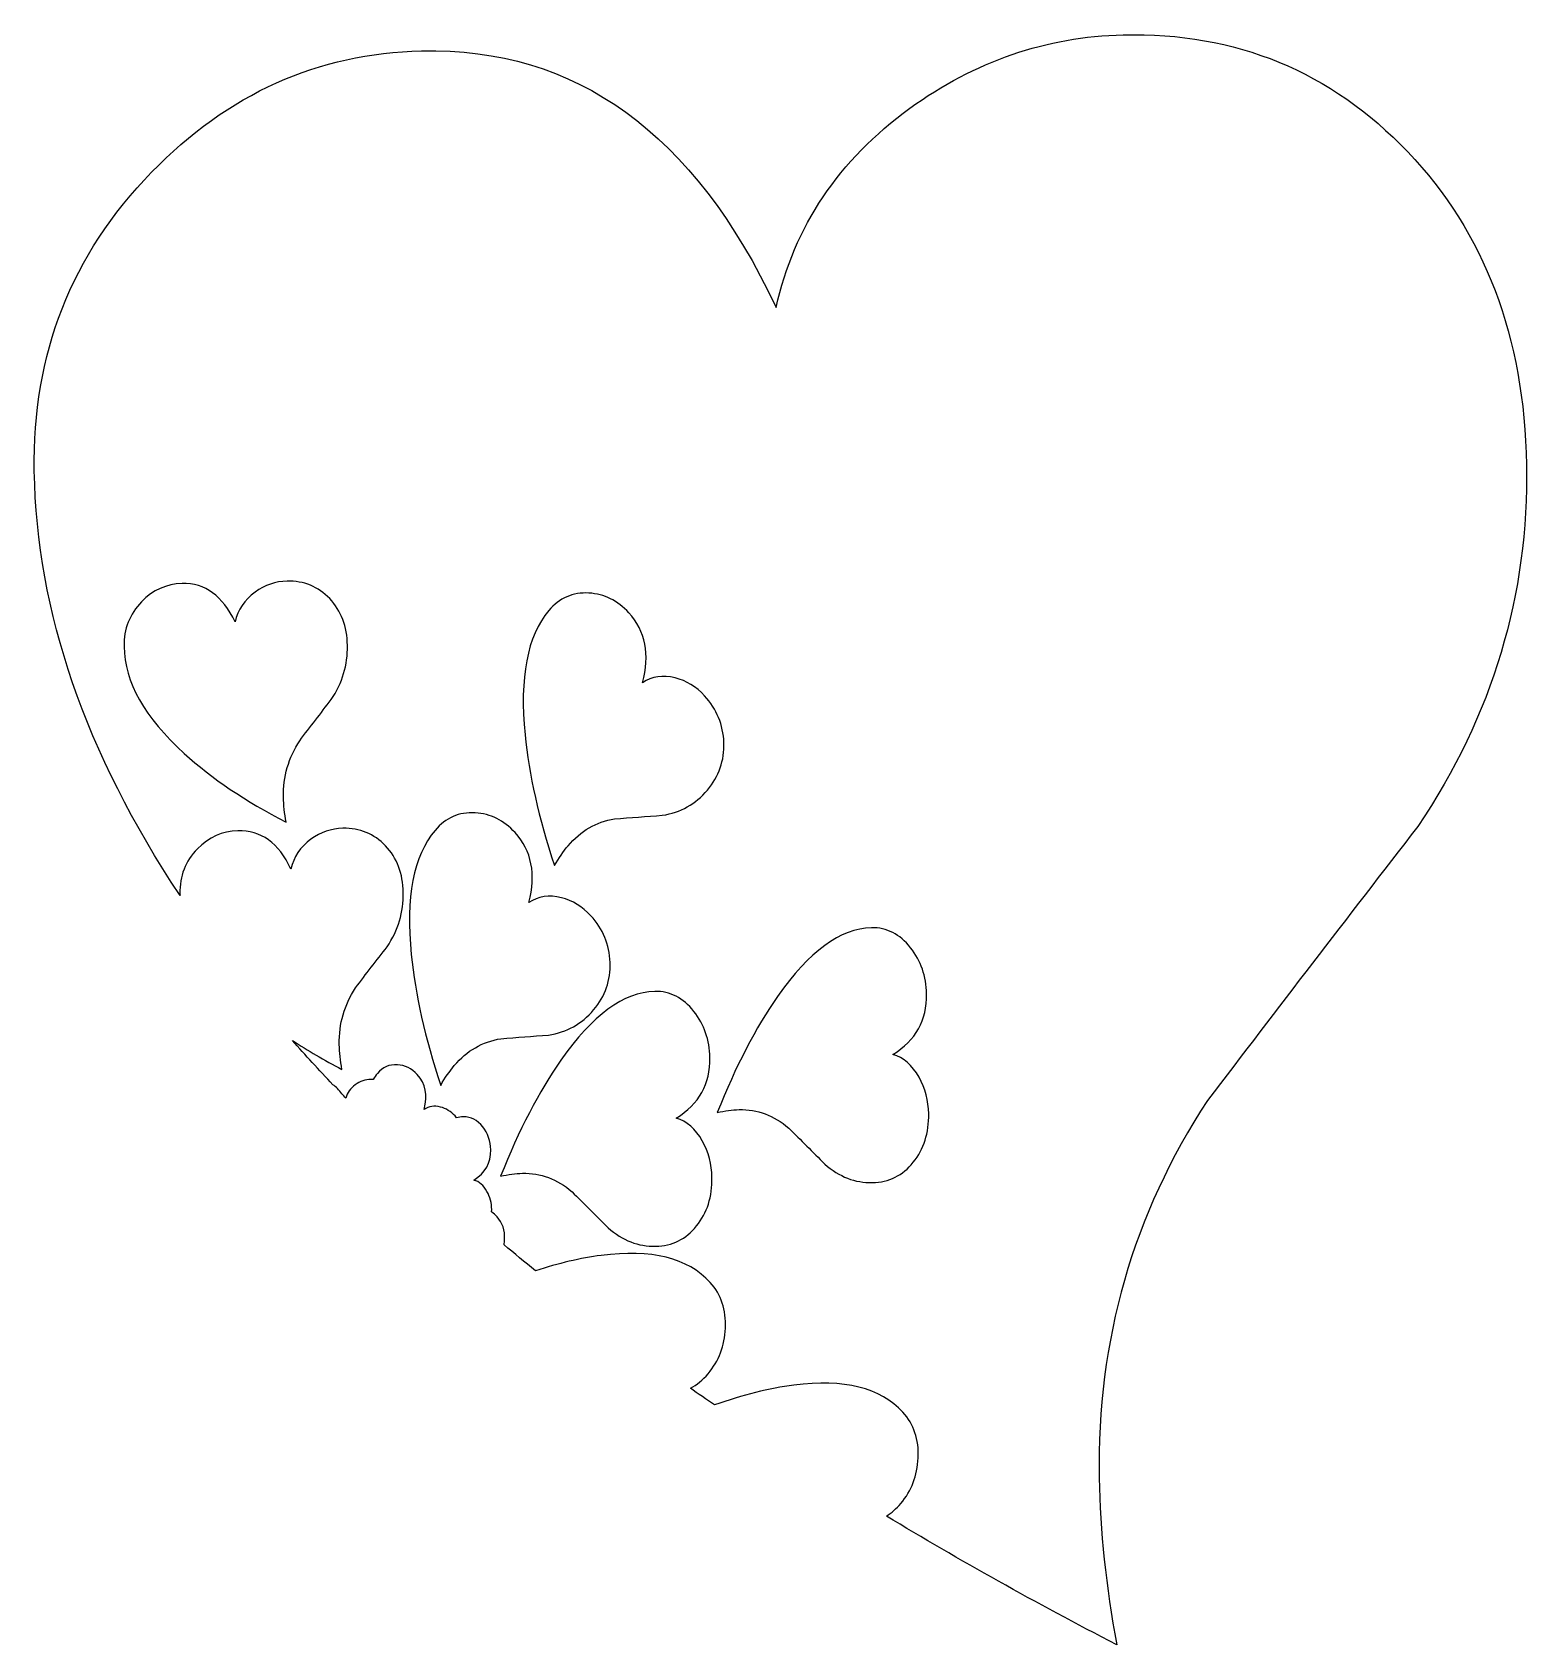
# Model space of a CAD drawing. Header units: centimetres. Extents: x -5.71 to 1.94, y -0.4 to 7.84.
import ezdxf

# ---------------------------------------------------------------- set-up
doc = ezdxf.new("R2010")
doc.units = ezdxf.units.CM
doc.header["$MEASUREMENT"] = 0
doc.layers.add('Layer 1', color=7, linetype='Continuous')

msp = doc.modelspace()

# ---------------------------------------------------------------- linework, layer by layer
at = {"layer": 'Layer 1', "color": 242}
for points, knots in [([(-0.16248, -0.40263), (-0.21746, -0.10556), (-0.24746, 0.179), (-0.25223, 0.451), (-0.25223, 0.451), (-0.26453, 1.15342), (-0.08004, 1.79649), (0.30165, 2.37944), (0.30165, 2.37944), (0.65855, 2.84841), (1.01724, 3.31575), (1.37755, 3.78107), (1.37755, 3.78107), (1.75921, 4.34902), (1.94429, 4.96542), (1.93267, 5.63011), (1.93267, 5.63011), (1.92124, 6.28342), (1.71878, 6.8165), (1.32548, 7.22875), (1.32548, 7.22875), (0.93234, 7.64108), (0.44738, 7.84073), (-0.12893, 7.82763), (-0.12893, 7.82763), (-0.52321, 7.81861), (-0.88723, 7.69322), (-1.22097, 7.45179), (-1.22097, 7.45179), (-1.58414, 7.18668), (-1.81186, 6.84756), (-1.90402, 6.43415), (-1.90402, 6.43415), (-2.32399, 7.32654), (-2.92817, 7.76376), (-3.7166, 7.74585), (-3.7166, 7.74585), (-4.24659, 7.73378), (-4.70688, 7.52675), (-5.09743, 7.12493), (-5.09743, 7.12493), (-5.50759, 6.70379), (-5.70761, 6.19479), (-5.69708, 5.59799), (-5.69708, 5.59799), (-5.68446, 4.87793), (-5.43602, 4.15456), (-4.95191, 3.42785), (-4.95191, 3.42785), (-4.95191, 3.42785), (-4.95281, 3.4374), (-4.95281, 3.4374), (-4.95281, 3.4374), (-4.95442, 3.52675), (-4.92442, 3.60314), (-4.86304, 3.66616), (-4.86304, 3.66616), (-4.80467, 3.72633), (-4.73559, 3.7572), (-4.65624, 3.75903), (-4.65624, 3.75903), (-4.53826, 3.76176), (-4.44777, 3.69635), (-4.38488, 3.56263), (-4.38488, 3.56263), (-4.3711, 3.62441), (-4.33704, 3.67532), (-4.28262, 3.71492), (-4.28262, 3.71492), (-4.23251, 3.75117), (-4.17808, 3.76987), (-4.11913, 3.77122), (-4.11913, 3.77122), (-4.0328, 3.77318), (-3.96022, 3.74325), (-3.90132, 3.68166), (-3.90132, 3.68166), (-3.84248, 3.61972), (-3.81213, 3.54008), (-3.81036, 3.44232), (-3.81036, 3.44232), (-3.80864, 3.34281), (-3.83634, 3.25029), (-3.89355, 3.16533), (-3.89355, 3.16533), (-3.94753, 3.0958), (-4.00124, 3.02571), (-4.05465, 2.95544), (-4.05465, 2.95544), (-4.11188, 2.86813), (-4.13942, 2.77192), (-4.13765, 2.66659), (-4.13765, 2.66659), (-4.13688, 2.62608), (-4.13241, 2.5834), (-4.12416, 2.53885), (-4.12416, 2.53885), (-4.21536, 2.58613), (-4.29902, 2.6354), (-4.37737, 2.68667), (-4.37737, 2.68667), (-4.31085, 2.61129), (-4.24172, 2.53594), (-4.1702, 2.46056), (-4.1702, 2.46056), (-4.15329, 2.44971), (-4.1385, 2.43344), (-4.12522, 2.41328), (-4.12522, 2.41328), (-4.11837, 2.40622), (-4.11151, 2.39918), (-4.10469, 2.39198), (-4.10469, 2.39198), (-4.09673, 2.41897), (-4.08096, 2.44143), (-4.05651, 2.45948), (-4.05651, 2.45948), (-4.03145, 2.47742), (-4.00425, 2.48681), (-3.97483, 2.48745), (-3.97483, 2.48745), (-3.97483, 2.48745), (-3.96435, 2.48679), (-3.96435, 2.48679), (-3.96435, 2.48679), (-3.95774, 2.49785), (-3.95078, 2.50833), (-3.94281, 2.51793), (-3.94281, 2.51793), (-3.91556, 2.55016), (-3.88153, 2.565), (-3.84047, 2.56251), (-3.84047, 2.56251), (-3.80121, 2.56026), (-3.76723, 2.54338), (-3.73868, 2.51203), (-3.73868, 2.51203), (-3.69613, 2.46562), (-3.68465, 2.40628), (-3.70389, 2.33383), (-3.70389, 2.33383), (-3.67973, 2.34997), (-3.65201, 2.35412), (-3.62055, 2.34627), (-3.62055, 2.34627), (-3.59187, 2.33894), (-3.56676, 2.32373), (-3.54546, 2.3005), (-3.54546, 2.3005), (-3.54546, 2.3005), (-3.5385, 2.2914), (-3.5385, 2.2914), (-3.5385, 2.2914), (-3.52702, 2.2941), (-3.5154, 2.29595), (-3.50392, 2.29622), (-3.50392, 2.29622), (-3.46489, 2.29688), (-3.43158, 2.27995), (-3.40399, 2.24505), (-3.40399, 2.24505), (-3.37764, 2.21187), (-3.3642, 2.17261), (-3.36335, 2.12755), (-3.36335, 2.12755), (-3.36224, 2.06048), (-3.39073, 2.00886), (-3.44921, 1.97317), (-3.44921, 1.97317), (-3.42214, 1.96529), (-3.4, 1.94592), (-3.38261, 1.91491), (-3.38261, 1.91491), (-3.36684, 1.8866), (-3.35859, 1.85562), (-3.35798, 1.82201), (-3.35798, 1.82201), (-3.35798, 1.82201), (-3.35869, 1.81008), (-3.35869, 1.81008), (-3.35869, 1.81008), (-3.34887, 1.80262), (-3.33953, 1.7946), (-3.3312, 1.78539), (-3.3312, 1.78539), (-3.30305, 1.75465), (-3.29008, 1.71557), (-3.29215, 1.66871), (-3.29215, 1.66871), (-3.29263, 1.65945), (-3.29395, 1.65072), (-3.29543, 1.64204), (-3.29543, 1.64204), (-3.24259, 1.59759), (-3.18888, 1.5534), (-3.1348, 1.50932), (-3.1348, 1.50932), (-3.01693, 1.54705), (-2.90427, 1.57417), (-2.79846, 1.58795), (-2.79846, 1.58795), (-2.54152, 1.62092), (-2.35586, 1.5748), (-2.24141, 1.44928), (-2.24141, 1.44928), (-2.18468, 1.38734), (-2.15875, 1.30947), (-2.16299, 1.21531), (-2.16299, 1.21531), (-2.16709, 1.12562), (-2.19667, 1.04815), (-2.25165, 0.98295), (-2.25165, 0.98295), (-2.27925, 0.94998), (-2.30983, 0.92591), (-2.34267, 0.90921), (-2.34267, 0.90921), (-2.3019, 0.8804), (-2.26086, 0.85177), (-2.21959, 0.82319), (-2.21959, 0.82319), (-2.07563, 0.8738), (-1.93971, 0.90833), (-1.81295, 0.92482), (-1.81295, 0.92482), (-1.55617, 0.95787), (-1.37033, 0.91159), (-1.256, 0.78597), (-1.256, 0.78597), (-1.19948, 0.7243), (-1.17342, 0.64622), (-1.17758, 0.5521), (-1.17758, 0.5521), (-1.18168, 0.46235), (-1.21121, 0.38504), (-1.26624, 0.31948), (-1.26624, 0.31948), (-1.28915, 0.29244), (-1.31408, 0.27141), (-1.34048, 0.25516), (-1.34048, 0.25516), (-0.96734, 0.02992), (-0.57501, -0.1896), (-0.16248, -0.40262), (-0.16248, -0.40262), (-0.16248, -0.40262), (-0.16248, -0.40263), (-0.16248, -0.40263)], [0, 0, 0, 0, 0.015873, 0.015873, 0.015873, 0.015873, 0.031746, 0.031746, 0.031746, 0.031746, 0.047619, 0.047619, 0.047619, 0.047619, 0.0634921, 0.0634921, 0.0634921, 0.0634921, 0.0793651, 0.0793651, 0.0793651, 0.0793651, 0.0952381, 0.0952381, 0.0952381, 0.0952381, 0.1111111, 0.1111111, 0.1111111, 0.1111111, 0.1269841, 0.1269841, 0.1269841, 0.1269841, 0.1428571, 0.1428571, 0.1428571, 0.1428571, 0.1587302, 0.1587302, 0.1587302, 0.1587302, 0.1746032, 0.1746032, 0.1746032, 0.1746032, 0.1904762, 0.1904762, 0.1904762, 0.1904762, 0.2063492, 0.2063492, 0.2063492, 0.2063492, 0.2222222, 0.2222222, 0.2222222, 0.2222222, 0.2380952, 0.2380952, 0.2380952, 0.2380952, 0.2539683, 0.2539683, 0.2539683, 0.2539683, 0.2698413, 0.2698413, 0.2698413, 0.2698413, 0.2857143, 0.2857143, 0.2857143, 0.2857143, 0.3015873, 0.3015873, 0.3015873, 0.3015873, 0.3174603, 0.3174603, 0.3174603, 0.3174603, 0.3333333, 0.3333333, 0.3333333, 0.3333333, 0.3492063, 0.3492063, 0.3492063, 0.3492063, 0.3650794, 0.3650794, 0.3650794, 0.3650794, 0.3809524, 0.3809524, 0.3809524, 0.3809524, 0.3968254, 0.3968254, 0.3968254, 0.3968254, 0.4126984, 0.4126984, 0.4126984, 0.4126984, 0.4285714, 0.4285714, 0.4285714, 0.4285714, 0.4444444, 0.4444444, 0.4444444, 0.4444444, 0.4603175, 0.4603175, 0.4603175, 0.4603175, 0.4761905, 0.4761905, 0.4761905, 0.4761905, 0.4920635, 0.4920635, 0.4920635, 0.4920635, 0.5079365, 0.5079365, 0.5079365, 0.5079365, 0.5238095, 0.5238095, 0.5238095, 0.5238095, 0.5396825, 0.5396825, 0.5396825, 0.5396825, 0.5555556, 0.5555556, 0.5555556, 0.5555556, 0.5714286, 0.5714286, 0.5714286, 0.5714286, 0.5873016, 0.5873016, 0.5873016, 0.5873016, 0.6031746, 0.6031746, 0.6031746, 0.6031746, 0.6190476, 0.6190476, 0.6190476, 0.6190476, 0.6349206, 0.6349206, 0.6349206, 0.6349206, 0.6507937, 0.6507937, 0.6507937, 0.6507937, 0.6666667, 0.6666667, 0.6666667, 0.6666667, 0.6825397, 0.6825397, 0.6825397, 0.6825397, 0.6984127, 0.6984127, 0.6984127, 0.6984127, 0.7142857, 0.7142857, 0.7142857, 0.7142857, 0.7301587, 0.7301587, 0.7301587, 0.7301587, 0.7460317, 0.7460317, 0.7460317, 0.7460317, 0.7619048, 0.7619048, 0.7619048, 0.7619048, 0.7777778, 0.7777778, 0.7777778, 0.7777778, 0.7936508, 0.7936508, 0.7936508, 0.7936508, 0.8095238, 0.8095238, 0.8095238, 0.8095238, 0.8253968, 0.8253968, 0.8253968, 0.8253968, 0.8412698, 0.8412698, 0.8412698, 0.8412698, 0.8571429, 0.8571429, 0.8571429, 0.8571429, 0.8730159, 0.8730159, 0.8730159, 0.8730159, 0.8888889, 0.8888889, 0.8888889, 0.8888889, 0.9047619, 0.9047619, 0.9047619, 0.9047619, 0.9206349, 0.9206349, 0.9206349, 0.9206349, 0.9365079, 0.9365079, 0.9365079, 0.9365079, 0.952381, 0.952381, 0.952381, 0.952381, 0.968254, 0.968254, 0.968254, 0.968254, 1, 1, 1, 1]), ([(-4.09588, 4.70576), (-4.09411, 4.60625), (-4.12176, 4.51396), (-4.17893, 4.42885), (-4.17893, 4.42885), (-4.23291, 4.35911), (-4.28656, 4.28923), (-4.34009, 4.21909), (-4.34009, 4.21909), (-4.39721, 4.13165), (-4.42489, 4.03531), (-4.42304, 3.93016), (-4.42304, 3.93016), (-4.42233, 3.88944), (-4.41785, 3.84697), (-4.4096, 3.80234), (-4.4096, 3.80234), (-4.61629, 3.90899), (-4.78978, 4.0262), (-4.93054, 4.15376), (-4.93054, 4.15376), (-5.1326, 4.33754), (-5.23515, 4.52002), (-5.23838, 4.70095), (-5.23838, 4.70095), (-5.23986, 4.79035), (-5.20994, 4.86655), (-5.14853, 4.9295), (-5.14853, 4.9295), (-5.09006, 4.98967), (-5.02116, 5.02068), (-4.94173, 5.0225), (-4.94173, 5.0225), (-4.82365, 5.02523), (-4.73332, 4.95974), (-4.67032, 4.82605), (-4.67032, 4.82605), (-4.65656, 4.88807), (-4.62248, 4.93882), (-4.56811, 4.97842), (-4.56811, 4.97842), (-4.51808, 5.01464), (-4.46352, 5.03345), (-4.40449, 5.0348), (-4.40449, 5.0348), (-4.31824, 5.03671), (-4.24574, 5.00678), (-4.18679, 4.94519), (-4.18679, 4.94519), (-4.12789, 4.88344), (-4.09755, 4.80358), (-4.09588, 4.70577), (-4.09588, 4.70577), (-4.09588, 4.70577), (-4.09588, 4.70576), (-4.09588, 4.70576)], [0, 0, 0, 0, 0.0666667, 0.0666667, 0.0666667, 0.0666667, 0.1333333, 0.1333333, 0.1333333, 0.1333333, 0.2, 0.2, 0.2, 0.2, 0.2666667, 0.2666667, 0.2666667, 0.2666667, 0.3333333, 0.3333333, 0.3333333, 0.3333333, 0.4, 0.4, 0.4, 0.4, 0.4666667, 0.4666667, 0.4666667, 0.4666667, 0.5333333, 0.5333333, 0.5333333, 0.5333333, 0.6, 0.6, 0.6, 0.6, 0.6666667, 0.6666667, 0.6666667, 0.6666667, 0.7333333, 0.7333333, 0.7333333, 0.7333333, 0.8, 0.8, 0.8, 0.8, 0.8666667, 0.8666667, 0.8666667, 0.8666667, 1, 1, 1, 1]), ([(-2.17127, 4.20903), (-2.16796, 4.11799), (-2.19604, 4.03713), (-2.25559, 3.96665), (-2.25559, 3.96665), (-2.31605, 3.89482), (-2.39272, 3.85193), (-2.48591, 3.83774), (-2.48591, 3.83774), (-2.56738, 3.83197), (-2.64876, 3.82586), (-2.73009, 3.81935), (-2.73009, 3.81935), (-2.82457, 3.80361), (-2.90387, 3.75797), (-2.96777, 3.68198), (-2.96777, 3.68198), (-2.99254, 3.65261), (-3.0159, 3.61874), (-3.03749, 3.58078), (-3.03749, 3.58078), (-3.1175, 3.82295), (-3.16756, 4.0456), (-3.18796, 4.24928), (-3.18796, 4.24928), (-3.21693, 4.54215), (-3.1764, 4.75381), (-3.06654, 4.88439), (-3.06654, 4.88439), (-3.01193, 4.94903), (-2.94361, 4.97863), (-2.86109, 4.97369), (-2.86109, 4.97369), (-2.7823, 4.96909), (-2.71448, 4.93535), (-2.6572, 4.87267), (-2.6572, 4.87267), (-2.57206, 4.77932), (-2.54867, 4.66018), (-2.58706, 4.51501), (-2.58706, 4.51501), (-2.53899, 4.5475), (-2.48342, 4.55591), (-2.42024, 4.54017), (-2.42024, 4.54017), (-2.36253, 4.52551), (-2.31237, 4.49485), (-2.26972, 4.44817), (-2.26972, 4.44817), (-2.20744, 4.37993), (-2.17466, 4.30029), (-2.17127, 4.20904), (-2.17127, 4.20904), (-2.17127, 4.20904), (-2.17127, 4.20903), (-2.17127, 4.20903)], [0, 0, 0, 0, 0.0666667, 0.0666667, 0.0666667, 0.0666667, 0.1333333, 0.1333333, 0.1333333, 0.1333333, 0.2, 0.2, 0.2, 0.2, 0.2666667, 0.2666667, 0.2666667, 0.2666667, 0.3333333, 0.3333333, 0.3333333, 0.3333333, 0.4, 0.4, 0.4, 0.4, 0.4666667, 0.4666667, 0.4666667, 0.4666667, 0.5333333, 0.5333333, 0.5333333, 0.5333333, 0.6, 0.6, 0.6, 0.6, 0.6666667, 0.6666667, 0.6666667, 0.6666667, 0.7333333, 0.7333333, 0.7333333, 0.7333333, 0.8, 0.8, 0.8, 0.8, 0.8666667, 0.8666667, 0.8666667, 0.8666667, 1, 1, 1, 1]), ([(-3.23879, 3.74902), (-3.15359, 3.65573), (-3.13039, 3.53661), (-3.16865, 3.39136), (-3.16865, 3.39136), (-3.12058, 3.42385), (-3.06496, 3.4324), (-3.00194, 3.41652), (-3.00194, 3.41652), (-2.9441, 3.40178), (-2.89391, 3.37114), (-2.85142, 3.32439), (-2.85142, 3.32439), (-2.78919, 3.25629), (-2.75628, 3.17683), (-2.75294, 3.08552), (-2.75294, 3.08552), (-2.74966, 2.99434), (-2.77763, 2.91349), (-2.83718, 2.84306), (-2.83718, 2.84306), (-2.89774, 2.77123), (-2.97445, 2.72828), (-3.06755, 2.7141), (-3.06755, 2.7141), (-3.14902, 2.70841), (-3.23032, 2.70222), (-3.3116, 2.69566), (-3.3116, 2.69566), (-3.40627, 2.68005), (-3.48543, 2.6342), (-3.54946, 2.55842), (-3.54946, 2.55842), (-3.57409, 2.52905), (-3.59724, 2.49518), (-3.61912, 2.45711), (-3.61912, 2.45711), (-3.69902, 2.6991), (-3.74924, 2.92209), (-3.76954, 3.12569), (-3.76954, 3.12569), (-3.79846, 3.41848), (-3.758, 3.63007), (-3.64781, 3.76069), (-3.64781, 3.76069), (-3.59362, 3.8252), (-3.52525, 3.85493), (-3.44268, 3.84991), (-3.44268, 3.84991), (-3.36399, 3.84554), (-3.29615, 3.81176), (-3.23879, 3.74902)], [0, 0, 0, 0, 0.0714286, 0.0714286, 0.0714286, 0.0714286, 0.1428571, 0.1428571, 0.1428571, 0.1428571, 0.2142857, 0.2142857, 0.2142857, 0.2142857, 0.2857143, 0.2857143, 0.2857143, 0.2857143, 0.3571429, 0.3571429, 0.3571429, 0.3571429, 0.4285714, 0.4285714, 0.4285714, 0.4285714, 0.5, 0.5, 0.5, 0.5, 0.5714286, 0.5714286, 0.5714286, 0.5714286, 0.6428571, 0.6428571, 0.6428571, 0.6428571, 0.7142857, 0.7142857, 0.7142857, 0.7142857, 0.7857143, 0.7857143, 0.7857143, 0.7857143, 0.8571429, 0.8571429, 0.8571429, 0.8571429, 1, 1, 1, 1]), ([(-1.30704, 2.61507), (-1.25264, 2.59933), (-1.20803, 2.56046), (-1.17327, 2.49847), (-1.17327, 2.49847), (-1.14157, 2.44132), (-1.12512, 2.37925), (-1.12393, 2.31197), (-1.12393, 2.31197), (-1.12218, 2.21352), (-1.14854, 2.13084), (-1.20259, 2.06371), (-1.20259, 2.06371), (-1.25672, 1.99659), (-1.32673, 1.9619), (-1.41262, 1.95999), (-1.41262, 1.95999), (-1.49983, 1.95798), (-1.58074, 1.98957), (-1.65548, 2.05476), (-1.65548, 2.05476), (-1.71647, 2.1163), (-1.77788, 2.17742), (-1.8395, 2.23846), (-1.8395, 2.23846), (-1.91607, 2.30373), (-2.0005, 2.33527), (-2.09284, 2.33302), (-2.09284, 2.33302), (-2.12835, 2.33236), (-2.16571, 2.32712), (-2.20484, 2.31778), (-2.20484, 2.31778), (-2.11126, 2.55337), (-2.00844, 2.75146), (-1.89668, 2.91177), (-1.89668, 2.91177), (-1.73544, 3.14222), (-1.5755, 3.25909), (-1.41683, 3.26271), (-1.41683, 3.26271), (-1.3383, 3.26446), (-1.2716, 3.23048), (-1.2162, 3.16034), (-1.2162, 3.16034), (-1.16339, 3.09351), (-1.13627, 3.01508), (-1.13466, 2.92452), (-1.13466, 2.92452), (-1.13228, 2.78987), (-1.18985, 2.68684), (-1.30706, 2.61506), (-1.30706, 2.61506), (-1.30706, 2.61506), (-1.30704, 2.61507), (-1.30704, 2.61507)], [0, 0, 0, 0, 0.0666667, 0.0666667, 0.0666667, 0.0666667, 0.1333333, 0.1333333, 0.1333333, 0.1333333, 0.2, 0.2, 0.2, 0.2, 0.2666667, 0.2666667, 0.2666667, 0.2666667, 0.3333333, 0.3333333, 0.3333333, 0.3333333, 0.4, 0.4, 0.4, 0.4, 0.4666667, 0.4666667, 0.4666667, 0.4666667, 0.5333333, 0.5333333, 0.5333333, 0.5333333, 0.6, 0.6, 0.6, 0.6, 0.6666667, 0.6666667, 0.6666667, 0.6666667, 0.7333333, 0.7333333, 0.7333333, 0.7333333, 0.8, 0.8, 0.8, 0.8, 0.8666667, 0.8666667, 0.8666667, 0.8666667, 1, 1, 1, 1]), ([(-3.31287, 1.99224), (-3.21921, 2.22788), (-3.11647, 2.42581), (-3.00468, 2.58615), (-3.00468, 2.58615), (-2.84358, 2.8166), (-2.68353, 2.93355), (-2.52491, 2.93715), (-2.52491, 2.93715), (-2.44643, 2.93892), (-2.37968, 2.90487), (-2.32428, 2.83486), (-2.32428, 2.83486), (-2.2715, 2.76824), (-2.24443, 2.68955), (-2.24289, 2.59904), (-2.24289, 2.59904), (-2.24048, 2.46437), (-2.29787, 2.36126), (-2.41495, 2.28964), (-2.41495, 2.28964), (-2.36082, 2.27376), (-2.31613, 2.23498), (-2.28134, 2.1728), (-2.28134, 2.1728), (-2.2498, 2.11584), (-2.23332, 2.05368), (-2.23213, 1.98645), (-2.23213, 1.98645), (-2.23041, 1.888), (-2.25652, 1.80526), (-2.31066, 1.73814), (-2.31066, 1.73814), (-2.36479, 1.67094), (-2.43483, 1.63646), (-2.52045, 1.63458), (-2.52045, 1.63458), (-2.60779, 1.63252), (-2.68883, 1.66408), (-2.7635, 1.72914), (-2.7635, 1.72914), (-2.82454, 1.79084), (-2.88587, 1.85199), (-2.9476, 1.91289), (-2.9476, 1.91289), (-3.02404, 1.97816), (-3.10847, 2.00962), (-3.20086, 2.00751), (-3.20086, 2.00751), (-3.23642, 2.00674), (-3.27391, 2.00166), (-3.31288, 1.99224), (-3.31288, 1.99224), (-3.31288, 1.99224), (-3.31287, 1.99224), (-3.31287, 1.99224)], [0, 0, 0, 0, 0.0666667, 0.0666667, 0.0666667, 0.0666667, 0.1333333, 0.1333333, 0.1333333, 0.1333333, 0.2, 0.2, 0.2, 0.2, 0.2666667, 0.2666667, 0.2666667, 0.2666667, 0.3333333, 0.3333333, 0.3333333, 0.3333333, 0.4, 0.4, 0.4, 0.4, 0.4666667, 0.4666667, 0.4666667, 0.4666667, 0.5333333, 0.5333333, 0.5333333, 0.5333333, 0.6, 0.6, 0.6, 0.6, 0.6666667, 0.6666667, 0.6666667, 0.6666667, 0.7333333, 0.7333333, 0.7333333, 0.7333333, 0.8, 0.8, 0.8, 0.8, 0.8666667, 0.8666667, 0.8666667, 0.8666667, 1, 1, 1, 1])]:
    msp.add_open_spline(points, degree=3, knots=knots, dxfattribs=at)

doc.saveas('drawing.dxf')
